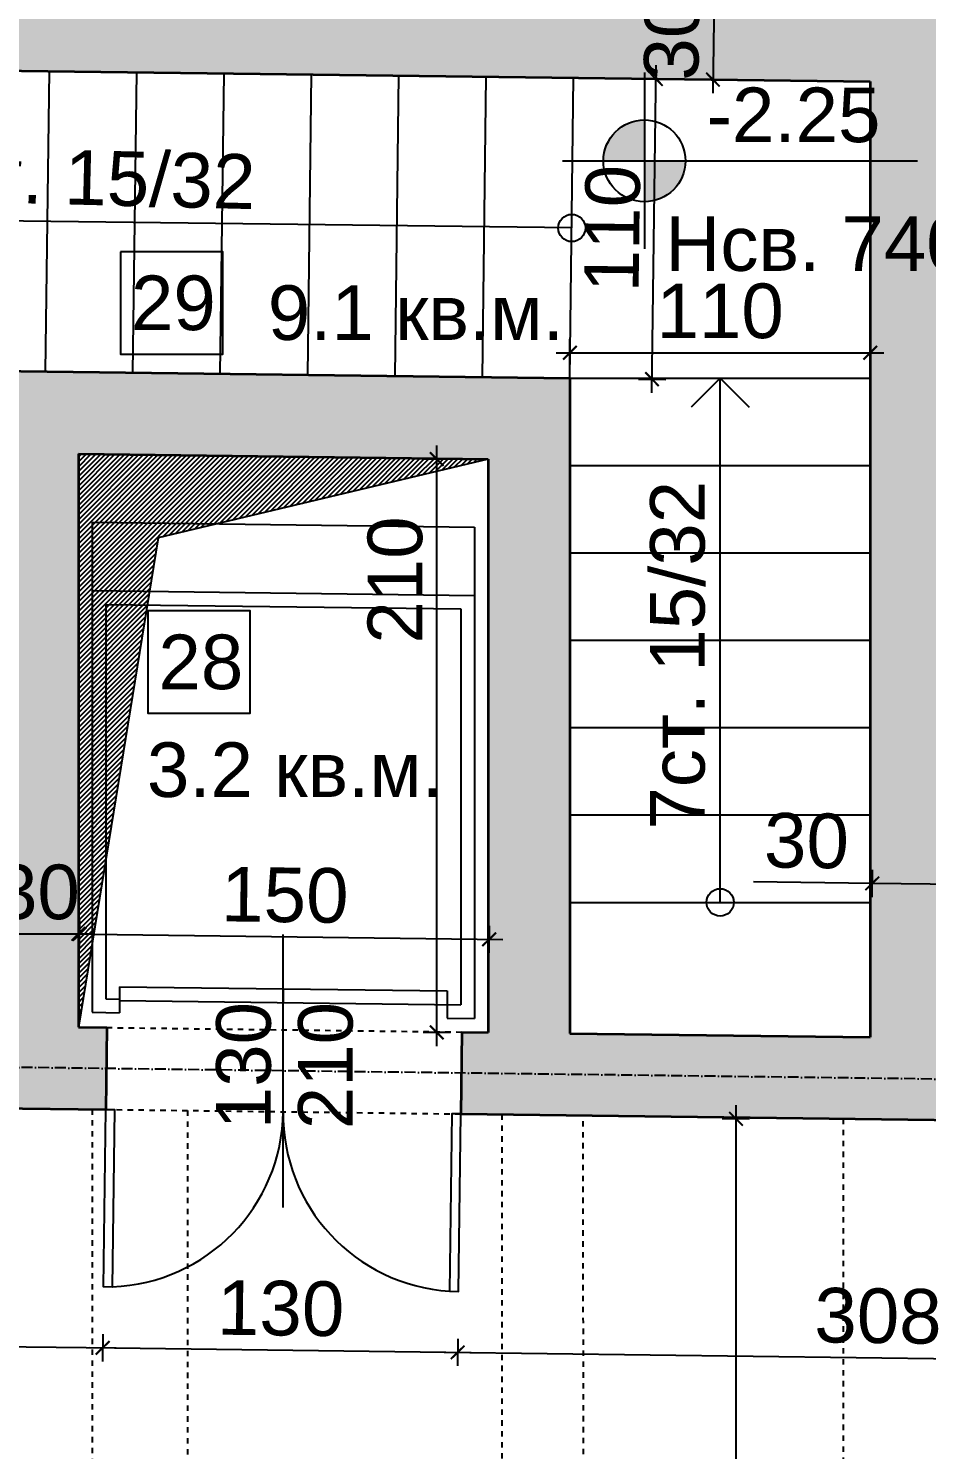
# Model space of a CAD drawing. Header units: inches. Extents: x -72385 to 39588, y -6525 to 66685.
# Drawn here: x -51876 to -51547, y 23364 to 23885 of the extents above; entities that cross this region are included whole.
import ezdxf

# ---------------------------------------------------------------- set-up
doc = ezdxf.new("R2010")
doc.units = ezdxf.units.IN
doc.header["$MEASUREMENT"] = 0
doc.linetypes.add('DashDot', pattern=[0.6, 0.4, -0.1, 0, -0.1])
doc.linetypes.add('Hidden', pattern=[0.4, 0.2, -0.2])
for name, color, linetype, lineweight in [('Врати', 251, 'Continuous', 25), ('Изгледни линии', 253, 'Continuous', 25), ('Надписи Hсв', 252, 'Continuous', 25), ('Надписи врати', 252, 'Continuous', 25), ('Надписи коти вътрешни', 252, 'Continuous', 25), ('Надписи нива', 252, 'Continuous', 25), ('Надписи номера на пом.', 252, 'Continuous', 25), ('Надписи площ', 252, 'Continuous', 25), ('Оси', 252, 'DashDot', 25), ('Пунктир', 253, 'Hidden', 25), ('Разрезни линии', 7, 'Continuous', 35), ('Щрих стени', 254, 'Continuous', 25)]:
    doc.layers.add(name, color=color, linetype=linetype, lineweight=lineweight)
doc.styles.add('Arial Regular', font='arial.ttf')
doc.styles.get("Standard").update_dxf_attribs({"font": 'arial.ttf'})
doc.dimstyles.new('Annotative', dxfattribs={"dimscale": 0, "dimtxt": 20, "dimasz": 5, "dimexe": 5, "dimexo": 5, "dimgap": 5, "dimtad": 1, "dimdec": 0, "dimzin": 0, "dimdsep": 46, "dimtxsty": 'Standard', "dimblk": 'ARCHTICK', "dimcen": 5, "dimdle": 5, "dimadec": 0, "dimazin": 0, "dimtfac": 1, "dimtdec": 0, "dimtofl": 0, "dimtmove": 0, "dimatfit": 3, "dimldrblk": 'ARCHTICK', "dimfxl": 5, "dimfxlon": 1, "dimtolj": 1, "dimtzin": 0, "dimarcsym": 1})

# ---------------------------------------------------------------- blocks, each defined once
blk = doc.blocks.new('_ArchTick')
at = {"color": 0, "linetype": 'ByBlock', "const_width": 0.15}
blk.add_lwpolyline([(-0.5, -0.5), (0.5, 0.5)], dxfattribs=at)
blk = doc.blocks.new('*D8170')
at = {"layer": 'Defpoints', "color": 0, "ltscale": 50, "transparency": 16777216}
for p in [(-51567.34, 23766.12), (-51677.34, 23756.81), (-51567.34, 23756.81)]:
    blk.add_point(p, dxfattribs=at)
at = {"layer": 'Надписи коти вътрешни', "color": 0, "lineweight": -2, "ltscale": 50, "transparency": 16777216}
for p, q in [((-51677.34, 23761.81), (-51677.34, 23771.12)), ((-51567.34, 23761.81), (-51567.34, 23771.12)), ((-51682.34, 23766.12), (-51562.34, 23766.12))]:
    blk.add_line(p, q, dxfattribs=at)
at = {"layer": 'Надписи коти вътрешни', "color": 0, "lineweight": -2, "ltscale": 50, "transparency": 16777216, "xscale": 5, "yscale": 5, "zscale": 5, "rotation": 180}
blk.add_blockref('_ArchTick', (-51677.34, 23766.12), dxfattribs=at)
at = {"layer": 'Надписи коти вътрешни', "color": 0, "lineweight": -2, "ltscale": 50, "transparency": 16777216, "xscale": 5, "yscale": 5, "zscale": 5}
blk.add_blockref('_ArchTick', (-51567.34, 23766.12), dxfattribs=at)
at = {"layer": 'Надписи коти вътрешни', "color": 0, "ltscale": 50, "transparency": 16777216, "insert": (-51622.34, 23781.33), "char_height": 20, "attachment_point": 5}
blk.add_mtext('\\A1;110', dxfattribs=at)
blk = doc.blocks.new('*D2551')
at = {"layer": 'Defpoints', "color": 0, "ltscale": 50, "transparency": 16777216}
for p in [(-51675.98, 23866.8), (-51645.86, 23866.42), (-51677.38, 23756.81)]:
    blk.add_point(p, dxfattribs=at)
at = {"layer": 'Надписи коти вътрешни', "color": 0, "lineweight": -2, "ltscale": 50, "transparency": 16777216}
for p, q in [((-51647.33, 23751.43), (-51645.8, 23871.42)), ((-51650.86, 23866.48), (-51640.86, 23866.36)), ((-51652.26, 23756.49), (-51642.26, 23756.37))]:
    blk.add_line(p, q, dxfattribs=at)
at = {"layer": 'Надписи коти вътрешни', "color": 0, "lineweight": -2, "ltscale": 50, "transparency": 16777216, "xscale": 5, "yscale": 5, "zscale": 5}
for p, rotation in [((-51645.86, 23866.42), 89.27062865254797), ((-51647.26, 23756.43), 269.270628652548)]:
    blk.add_blockref('_ArchTick', p, dxfattribs=dict(at, rotation=rotation))
at = {"layer": 'Надписи коти вътрешни', "color": 0, "ltscale": 50, "transparency": 16777216, "insert": (-51661.77, 23811.62), "char_height": 20, "attachment_point": 5, "rotation": 89.2706}
blk.add_mtext('\\A1;110', dxfattribs=at)
blk = doc.blocks.new('*D2559')
at = {"layer": 'Defpoints', "color": 0, "ltscale": 50, "transparency": 16777216}
for p in [(-51957.34, 23490.36), (-51847.34, 23488.95), (-51848.45, 23401.65)]:
    blk.add_point(p, dxfattribs=at)
at = {"layer": 'Надписи коти вътрешни', "color": 0, "lineweight": -2, "ltscale": 50, "transparency": 16777216}
for p, q in [((-51958.39, 23408.05), (-51958.51, 23398.05)), ((-51848.39, 23406.65), (-51848.51, 23396.65)), ((-51963.45, 23403.11), (-51843.45, 23401.59))]:
    blk.add_line(p, q, dxfattribs=at)
at = {"layer": 'Надписи коти вътрешни', "color": 0, "lineweight": -2, "ltscale": 50, "transparency": 16777216, "xscale": 5, "yscale": 5, "zscale": 5}
for p, rotation in [((-51958.45, 23403.05), 179.2706286525482), ((-51848.45, 23401.65), 359.2706286525482)]:
    blk.add_blockref('_ArchTick', p, dxfattribs=dict(at, rotation=rotation))
at = {"layer": 'Надписи коти вътрешни', "color": 0, "ltscale": 50, "transparency": 16777216, "insert": (-51903.26, 23417.56), "char_height": 20, "attachment_point": 5, "rotation": 359.2706}
blk.add_mtext('\\A1;110', dxfattribs=at)
blk = doc.blocks.new('*D2560')
at = {"layer": 'Defpoints', "color": 0, "ltscale": 50, "transparency": 16777216}
for p in [(-51847.34, 23488.95), (-51717.34, 23487.3), (-51718.45, 23399.99)]:
    blk.add_point(p, dxfattribs=at)
at = {"layer": 'Надписи коти вътрешни', "color": 0, "lineweight": -2, "ltscale": 50, "transparency": 16777216}
for p, q in [((-51848.39, 23406.65), (-51848.51, 23396.65)), ((-51718.39, 23404.99), (-51718.51, 23395)), ((-51853.45, 23401.71), (-51713.45, 23399.93))]:
    blk.add_line(p, q, dxfattribs=at)
at = {"layer": 'Надписи коти вътрешни', "color": 0, "lineweight": -2, "ltscale": 50, "transparency": 16777216, "xscale": 5, "yscale": 5, "zscale": 5}
for p, rotation in [((-51848.45, 23401.65), 179.270628652543), ((-51718.45, 23399.99), 359.2706286525431)]:
    blk.add_blockref('_ArchTick', p, dxfattribs=dict(at, rotation=rotation))
at = {"layer": 'Надписи коти вътрешни', "color": 0, "ltscale": 50, "transparency": 16777216, "insert": (-51783.26, 23416.04), "char_height": 20, "attachment_point": 5, "rotation": 359.2706}
blk.add_mtext('\\A1;130', dxfattribs=at)
blk = doc.blocks.new('*D2561')
at = {"layer": 'Defpoints', "color": 0, "ltscale": 50, "transparency": 16777216}
for p in [(-51717.34, 23487.3), (-51409.84, 23483.39), (-51410.95, 23396.08)]:
    blk.add_point(p, dxfattribs=at)
at = {"layer": 'Надписи коти вътрешни', "color": 0, "lineweight": -2, "ltscale": 50, "transparency": 16777216}
for p, q in [((-51718.39, 23404.99), (-51718.51, 23395)), ((-51723.45, 23400.06), (-51405.95, 23396.02)), ((-51410.89, 23401.08), (-51411.01, 23391.08))]:
    blk.add_line(p, q, dxfattribs=at)
at = {"layer": 'Надписи коти вътрешни', "color": 0, "lineweight": -2, "ltscale": 50, "transparency": 16777216, "xscale": 5, "yscale": 5, "zscale": 5}
for p, rotation in [((-51718.45, 23399.99), 179.270628652552), ((-51410.95, 23396.08), 359.270628652552)]:
    blk.add_blockref('_ArchTick', p, dxfattribs=dict(at, rotation=rotation))
at = {"layer": 'Надписи коти вътрешни', "color": 0, "ltscale": 50, "transparency": 16777216, "insert": (-51564.51, 23413.25), "char_height": 20, "attachment_point": 5, "rotation": 359.2706}
blk.add_mtext('\\A1;308', dxfattribs=at)
blk = doc.blocks.new('*D7339')
at = {"layer": 'Defpoints', "color": 0, "ltscale": 50, "transparency": 16777216}
for p in [(-51577.34, 23485.52), (-51616.54, 23045.48), (-51577.34, 23045.48)]:
    blk.add_point(p, dxfattribs=at)
at = {"layer": 'Надписи коти вътрешни', "color": 0, "lineweight": -2, "ltscale": 50, "transparency": 16777216}
for p, q in [((-51616.54, 23490.52), (-51616.54, 23040.48)), ((-51611.54, 23485.52), (-51621.54, 23485.52)), ((-51611.54, 23045.48), (-51621.54, 23045.48))]:
    blk.add_line(p, q, dxfattribs=at)
at = {"layer": 'Надписи коти вътрешни', "color": 0, "lineweight": -2, "ltscale": 50, "transparency": 16777216, "xscale": 5, "yscale": 5, "zscale": 5}
for p, rotation in [((-51616.54, 23485.52), 90), ((-51616.54, 23045.48), 270)]:
    blk.add_blockref('_ArchTick', p, dxfattribs=dict(at, rotation=rotation))
at = {"layer": 'Надписи коти вътрешни', "color": 0, "ltscale": 50, "transparency": 16777216, "insert": (-51631.76, 23265.5), "char_height": 20, "attachment_point": 5, "rotation": 90}
blk.add_mtext('\\A1;440', dxfattribs=at)
blk = doc.blocks.new('*D7333')
at = {"layer": 'Defpoints', "color": 0, "ltscale": 10, "transparency": 16777216}
for p in [(-51857.34, 23553.28), (-51887.34, 23519.47), (-51857.34, 23519.47)]:
    blk.add_point(p, dxfattribs=at)
at = {"layer": 'Надписи коти вътрешни', "color": 0, "lineweight": -2, "ltscale": 10, "transparency": 16777216}
for p, q in [((-51887.34, 23548.28), (-51887.34, 23558.28)), ((-51857.34, 23548.28), (-51857.34, 23558.28)), ((-51892.34, 23553.28), (-51852.34, 23553.28))]:
    blk.add_line(p, q, dxfattribs=at)
at = {"layer": 'Надписи коти вътрешни', "color": 0, "lineweight": -2, "ltscale": 10, "transparency": 16777216, "xscale": 5, "yscale": 5, "zscale": 5, "rotation": 180}
blk.add_blockref('_ArchTick', (-51887.34, 23553.28), dxfattribs=at)
at = {"layer": 'Надписи коти вътрешни', "color": 0, "lineweight": -2, "ltscale": 10, "transparency": 16777216, "xscale": 5, "yscale": 5, "zscale": 5}
blk.add_blockref('_ArchTick', (-51857.34, 23553.28), dxfattribs=at)
at = {"layer": 'Надписи коти вътрешни', "color": 0, "ltscale": 10, "transparency": 16777216, "insert": (-51872.34, 23568.5), "char_height": 20, "attachment_point": 5}
blk.add_mtext('\\A1;30', dxfattribs=at)
blk = doc.blocks.new('*D7334')
at = {"layer": 'Defpoints', "color": 0, "ltscale": 10, "transparency": 16777216}
for p in [(-51566.62, 23571.76), (-51567.34, 23515.39), (-51537.34, 23515.01)]:
    blk.add_point(p, dxfattribs=at)
at = {"layer": 'Надписи коти вътрешни', "color": 0, "lineweight": -2, "ltscale": 10, "transparency": 16777216}
for p, q in [((-51566.68, 23566.76), (-51566.56, 23576.76)), ((-51536.68, 23566.38), (-51536.56, 23576.38)), ((-51566.62, 23571.76), (-51610.18, 23572.31)), ((-51531.62, 23571.31), (-51566.62, 23571.76))]:
    blk.add_line(p, q, dxfattribs=at)
at = {"layer": 'Надписи коти вътрешни', "color": 0, "lineweight": -2, "ltscale": 10, "transparency": 16777216, "xscale": 5, "yscale": 5, "zscale": 5}
for p, rotation in [((-51566.62, 23571.76), 179.2706286525673), ((-51536.62, 23571.38), 359.2706286525673)]:
    blk.add_blockref('_ArchTick', p, dxfattribs=dict(at, rotation=rotation))
at = {"layer": 'Надписи коти вътрешни', "color": 0, "ltscale": 10, "transparency": 16777216, "insert": (-51590.71, 23587.29), "char_height": 20, "attachment_point": 5, "rotation": 359.2706}
blk.add_mtext('\\A1;30', dxfattribs=at)
blk = doc.blocks.new('*D7337')
at = {"layer": 'Defpoints', "color": 0, "ltscale": 10, "transparency": 16777216}
for p in [(-51567.34, 23895.42), (-51624.97, 23866.15), (-51567.72, 23865.43)]:
    blk.add_point(p, dxfattribs=at)
at = {"layer": 'Надписи коти вътрешни', "color": 0, "lineweight": -2, "ltscale": 10, "transparency": 16777216}
for p, q in [((-51624.52, 23901.15), (-51625.03, 23861.16)), ((-51619.59, 23896.09), (-51629.58, 23896.22)), ((-51619.97, 23866.09), (-51629.97, 23866.22))]:
    blk.add_line(p, q, dxfattribs=at)
at = {"layer": 'Надписи коти вътрешни', "color": 0, "lineweight": -2, "ltscale": 10, "transparency": 16777216, "xscale": 5, "yscale": 5, "zscale": 5}
for p, rotation in [((-51624.59, 23896.15), 89.27062865254923), ((-51624.97, 23866.15), 269.2706286525492)]:
    blk.add_blockref('_ArchTick', p, dxfattribs=dict(at, rotation=rotation))
at = {"layer": 'Надписи коти вътрешни', "color": 0, "ltscale": 10, "transparency": 16777216, "insert": (-51639.99, 23881.35), "char_height": 20, "attachment_point": 5, "rotation": 89.2706}
blk.add_mtext('\\A1;30', dxfattribs=at)
blk = doc.blocks.new('*D8313')
at = {"layer": 'Defpoints', "color": 0, "ltscale": 10, "transparency": 16777216}
for p in [(-51706.9, 23551.27), (-51857.34, 23519.08), (-51707.34, 23517.17)]:
    blk.add_point(p, dxfattribs=at)
at = {"layer": 'Надписи коти вътрешни', "color": 0, "lineweight": -2, "ltscale": 10, "transparency": 16777216}
for p, q in [((-51856.97, 23548.18), (-51856.84, 23558.18)), ((-51706.97, 23546.27), (-51706.84, 23556.27)), ((-51861.9, 23553.24), (-51701.9, 23551.21))]:
    blk.add_line(p, q, dxfattribs=at)
at = {"layer": 'Надписи коти вътрешни', "color": 0, "lineweight": -2, "ltscale": 10, "transparency": 16777216, "xscale": 5, "yscale": 5, "zscale": 5}
for p, rotation in [((-51856.9, 23553.18), 179.2706286525115), ((-51706.9, 23551.27), 359.2706286525115)]:
    blk.add_blockref('_ArchTick', p, dxfattribs=dict(at, rotation=rotation))
at = {"layer": 'Надписи коти вътрешни', "color": 0, "ltscale": 10, "transparency": 16777216, "insert": (-51781.71, 23567.43), "char_height": 20, "attachment_point": 5, "rotation": 359.2706}
blk.add_mtext('\\A1;150', dxfattribs=at)
blk = doc.blocks.new('*D8314')
at = {"layer": 'Defpoints', "color": 0, "ltscale": 10, "transparency": 16777216}
for p in [(-51726.09, 23727.19), (-51707.34, 23727.19), (-51707.34, 23517.17)]:
    blk.add_point(p, dxfattribs=at)
at = {"layer": 'Надписи коти вътрешни', "color": 0, "lineweight": -2, "ltscale": 10, "transparency": 16777216}
for p, q in [((-51726.09, 23512.17), (-51726.09, 23732.19)), ((-51721.09, 23727.19), (-51731.09, 23727.19)), ((-51721.09, 23517.17), (-51731.09, 23517.17))]:
    blk.add_line(p, q, dxfattribs=at)
at = {"layer": 'Надписи коти вътрешни', "color": 0, "lineweight": -2, "ltscale": 10, "transparency": 16777216, "xscale": 5, "yscale": 5, "zscale": 5}
for p, rotation in [((-51726.09, 23727.19), 90), ((-51726.09, 23517.17), 270)]:
    blk.add_blockref('_ArchTick', p, dxfattribs=dict(at, rotation=rotation))
at = {"layer": 'Надписи коти вътрешни', "color": 0, "ltscale": 10, "transparency": 16777216, "insert": (-51741.3, 23682.88), "char_height": 20, "attachment_point": 5, "rotation": 90}
blk.add_mtext('\\A1;210', dxfattribs=at)

msp = doc.modelspace()

# ---------------------------------------------------------------- hatches: boundary and pattern name
at = {"layer": 'Изгледни линии', "ltscale": 10}
h = msp.add_hatch(dxfattribs=at)
h.set_pattern_fill('ANSI31', color=256, scale=10)
h.set_pattern_definition([(45, (1500, 0), (-0.883883476, 0.883883476), [])])
h.paths.add_polyline_path([(-51707.34, 23727.19), (-51857.34, 23729.1), (-51857.34, 23519.08), (-51828.09, 23698.34)])
at = {"layer": 'Надписи нива', "ltscale": 50}
h = msp.add_hatch(color=256, dxfattribs=at)
h.dxf.hatch_style = 1
h.paths.add_polyline_path([(-51650.07, 23821.4, 0.414214), (-51635.07, 23836.4), (-51650.07, 23836.4)])
h.paths.add_polyline_path([(-51650.07, 23836.4), (-51650.07, 23851.4, 0.414214), (-51665.07, 23836.4)])
at = {"layer": 'Щрих стени', "ltscale": 10}
h = msp.add_hatch(color=256, dxfattribs=at)
h.dxf.hatch_style = 1
h.paths.add_polyline_path([(-51702.34, 24104.66), (-51802.34, 24105.93), (-51802.34, 24120.93), (-52317.34, 24127.49), (-52317.34, 24077.49), (-52272.34, 24076.91), (-52272.34, 24091.91), (-51702.34, 24084.66)])
h.paths.add_polyline_path([(-52257.34, 23904.21), (-52272.34, 23904.4), (-52272.34, 24016.91), (-52317.34, 24017.48), (-52317.34, 23319.92), (-52282.34, 23319.48), (-52282.34, 23494.49), (-52262.34, 23494.24), (-52262.34, 23544.24), (-52272.34, 23544.37), (-52272.34, 23874.4), (-52257.34, 23874.21)])
h.paths.add_polyline_path([(-51677.34, 23756.81), (-52152.34, 23762.86), (-52152.34, 23492.84), (-52057.33, 23491.63), (-52056.95, 23521.63), (-52122.34, 23522.46), (-52122.34, 23732.48), (-51887.34, 23729.48), (-51887.34, 23519.47), (-51956.95, 23520.35), (-51957.33, 23490.35), (-51847.34, 23488.95), (-51846.96, 23518.95), (-51857.34, 23519.08), (-51857.34, 23729.1), (-51707.34, 23727.19), (-51707.34, 23517.17), (-51716.96, 23517.3), (-51717.34, 23487.3), (-51409.84, 23483.39), (-51409.84, 23453.33), (-51397.34, 23453.17), (-51397.34, 23428.17), (-51367.34, 23427.79), (-51367.34, 23452.79), (-51359.84, 23452.7), (-51359.84, 23482.75), (-51169.84, 23480.33), (-51169.84, 23510.33), (-51329.81, 23512.37), (-51329.81, 23542.32), (-51409.84, 23543.34), (-51409.84, 23513.39), (-51537.34, 23515.01), (-51537.34, 24082.56), (-51402.34, 24080.84), (-51402.34, 24035.83), (-51367.34, 24035.39), (-51367.34, 24115.4), (-51612.34, 24118.51), (-51612.34, 24083.51), (-51567.34, 24082.94), (-51567.34, 23895.42), (-52157.34, 23902.93), (-52157.34, 23872.93), (-51567.34, 23865.42), (-51567.34, 23515.39), (-51677.34, 23516.79)])
h.paths.add_polyline_path([(-51067.34, 24111.58), (-51102.34, 24112.02), (-51102.34, 24077.02), (-51067.34, 24076.57)])
h.paths.add_polyline_path([(-50767.34, 24107.76), (-50802.34, 24108.2), (-50802.34, 24028.2), (-50799.84, 24028.16), (-50799.84, 23928.16), (-50769.84, 23927.77), (-50769.84, 24027.78), (-50767.34, 24027.75)])
h.paths.add_polyline_path([(-49559.84, 23489.84), (-49559.84, 23519.79), (-49609.84, 23520.43), (-49609.84, 23490.47), (-50159.84, 23497.47), (-50159.84, 23527.43), (-50209.84, 23528.06), (-50209.84, 23498.11), (-50759.84, 23505.11), (-50759.84, 23535.07), (-50769.84, 23535.19), (-50769.84, 23837.77), (-50799.84, 23838.15), (-50799.84, 23535.58), (-50809.84, 23535.7), (-50809.84, 23505.75), (-51009.84, 23508.3), (-51009.84, 23478.29), (-50809.84, 23475.75), (-50809.84, 23445.7), (-50759.84, 23445.06), (-50759.84, 23475.11), (-50209.84, 23468.11), (-50209.84, 23438.06), (-50159.84, 23437.42), (-50159.84, 23467.47), (-49634.84, 23460.79), (-49634.84, 23430.74), (-49609.84, 23430.42), (-49559.84, 23429.78), (-49559.84, 23459.83), (-49009.84, 23452.83), (-49009.84, 23422.78), (-48999.84, 23422.65), (-48999.84, 23397.65), (-48969.84, 23397.27), (-48969.84, 23422.27), (-48959.84, 23422.14), (-48959.84, 23452.2), (-48409.84, 23445.19), (-48409.84, 23415.14), (-48359.84, 23414.51), (-48359.84, 23444.56), (-48134.84, 23441.69), (-48134.84, 23471.69), (-48359.84, 23474.56), (-48359.84, 23504.51), (-48409.84, 23505.15), (-48409.84, 23475.2), (-48959.84, 23482.2), (-48959.84, 23512.15), (-49009.84, 23512.79), (-49009.84, 23482.83)])
h.paths.add_polyline_path([(-52517.34, 23279.72), (-52527.34, 23279.72), (-52527.34, 23259.72), (-52517.34, 23259.72)])
h.paths.add_polyline_path([(-52517.34, 23059.72), (-52527.34, 23059.72), (-52527.34, 23039.72), (-52517.34, 23039.72)])
h.paths.add_polyline_path([(-52267.34, 23054.27), (-52317.34, 23054.9), (-52317.34, 23019.9), (-52282.34, 23019.45), (-52282.34, 23024.45), (-52267.34, 23024.26)])
h.paths.add_polyline_path([(-51517.34, 23044.72), (-52167.34, 23052.99), (-52167.34, 23022.99), (-52007.34, 23020.95), (-52007.34, 22323.4), (-52152.34, 22325.24), (-52152.34, 22290.24), (-51967.34, 22287.88), (-51967.34, 22322.89), (-51977.34, 22323.02), (-51977.34, 22670.54), (-51699.84, 22667.01), (-51699.84, 22319.48), (-51702.34, 22284.51), (-51667.34, 22284.07), (-51667.34, 22319.07), (-51669.84, 22319.1), (-51669.84, 22696.63), (-51977.34, 22700.55), (-51977.34, 23020.57), (-51517.34, 23014.72)])
h.paths.add_polyline_path([(-52282.34, 22754.45), (-52317.34, 22754.9), (-52317.34, 22292.34), (-52252.34, 22291.51), (-52252.34, 22326.52), (-52282.34, 22326.9)])
h.paths.add_polyline_path([(-51367.34, 22852.79), (-51347.34, 22852.54), (-51347.34, 22892.54), (-51367.34, 22892.8), (-51367.34, 23182.82), (-51162.34, 23180.21), (-51162.34, 23210.21), (-51367.34, 23212.82), (-51367.34, 23277.78), (-51397.34, 23278.16), (-51397.34, 23043.19), (-51417.34, 23043.44), (-51417.34, 23013.44), (-51397.34, 23013.19), (-51397.34, 22943.18), (-51409.84, 22943.34), (-51409.84, 22853.33), (-51397.34, 22853.17), (-51397.34, 22360.63), (-51402.34, 22360.7), (-51402.34, 22280.69), (-51367.34, 22280.25)])

# ---------------------------------------------------------------- linework, layer by layer
at = {"layer": 'Врати', "ltscale": 50}
for points in [[(-51847.34, 23488.95), (-51844.09, 23488.91), (-51844.91, 23423.91), (-51848.16, 23423.95)], [(-51717.34, 23487.3), (-51720.59, 23487.34), (-51721.41, 23422.34), (-51718.16, 23422.3)]]:
    msp.add_lwpolyline(points, close=True, dxfattribs=at)
for centre, start, end in [((-51847.34, 23488.95), 272.1366, 359.2706), ((-51717.34, 23487.3), 179.2706, 266.4046)]:
    msp.add_arc(centre, 65.01, start, end, dxfattribs=at)
at = {"layer": 'Изгледни линии', "ltscale": 50}
for p, q in [((-51869.36, 23759.26), (-51867.96, 23869.25)), ((-51837.36, 23758.85), (-51835.96, 23868.84)), ((-51805.37, 23758.44), (-51803.97, 23868.43)), ((-51773.37, 23758.03), (-51771.97, 23868.03)), ((-51741.37, 23757.63), (-51739.97, 23867.62)), ((-51709.38, 23757.22), (-51707.97, 23867.21)), ((-51677.38, 23756.81), (-51675.98, 23866.8)), ((-51677.34, 23756.81), (-51567.34, 23756.81)), ((-51677.34, 23724.81), (-51567.34, 23724.81)), ((-51677.34, 23692.81), (-51567.34, 23692.81)), ((-51677.34, 23660.81), (-51567.34, 23660.81)), ((-51677.34, 23628.81), (-51567.34, 23628.81)), ((-51677.34, 23596.81), (-51567.34, 23596.81)), ((-51677.34, 23564.81), (-51567.34, 23564.81))]:
    msp.add_line(p, q, dxfattribs=at)
at = {"layer": 'Изгледни линии', "ltscale": 10}
for p, q in [((-51852.34, 23704.02), (-51852.34, 23524.53)), ((-51852.34, 23704.02), (-51712.34, 23702.24)), ((-51712.34, 23702.24), (-51712.34, 23522.24)), ((-51852.34, 23679.02), (-51712.34, 23677.24)), ((-51847.34, 23673.96), (-51847.34, 23529.47)), ((-51847.34, 23673.96), (-51717.34, 23672.3)), ((-51717.34, 23672.3), (-51717.34, 23527.3)), ((-51842.34, 23533.89), (-51842.34, 23524.4)), ((-51842.34, 23533.89), (-51722.34, 23532.37)), ((-51847.34, 23529.47), (-51842.34, 23529.4)), ((-51842.34, 23528.89), (-51717.34, 23527.3)), ((-51782.34, 23533.13), (-51782.34, 23528.13)), ((-51722.34, 23532.37), (-51722.34, 23522.37)), ((-51852.34, 23524.53), (-51842.34, 23524.4)), ((-51722.34, 23522.37), (-51712.34, 23522.24))]:
    msp.add_line(p, q, dxfattribs=at)
msp.add_lwpolyline([(-51707.34, 23727.19), (-51828.09, 23698.34), (-51857.34, 23519.08)], dxfattribs=at)
at = {"layer": 'Надписи врати', "ltscale": 50}
msp.add_line((-51782.38, 23453.05), (-51782.38, 23553.05), dxfattribs=at)
at = {"layer": 'Надписи нива', "ltscale": 50}
for p, q in [((-51650.07, 23868.72), (-51650.07, 23804.21)), ((-51680.07, 23836.4), (-51550.07, 23836.4)), ((-51676.68, 23811.81), (-52124.64, 23817.51)), ((-51622.34, 23756.81), (-51632.94, 23746.21)), ((-51622.34, 23564.81), (-51622.34, 23756.81)), ((-51622.34, 23756.81), (-51611.73, 23746.21))]:
    msp.add_line(p, q, dxfattribs=at)
for centre, radius in [((-51650.07, 23836.4), 15), ((-51676.68, 23811.81), 5), ((-51622.34, 23564.81), 5)]:
    msp.add_circle(centre, radius, dxfattribs=at)
at = {"layer": 'Надписи номера на пом.', "ltscale": 50}
for points in [[(-51841.94, 23803.09), (-51841.94, 23765.59), (-51804.44, 23765.59), (-51804.44, 23803.09)], [(-51831.88, 23671.57), (-51831.88, 23634.07), (-51794.38, 23634.07), (-51794.38, 23671.57)]]:
    msp.add_lwpolyline(points, close=True, dxfattribs=at)
at = {"layer": 'Оси', "ltscale": 10}
msp.add_line((-39839.84, 23351.09), (-52799.84, 23516.08), dxfattribs=at)
at = {"layer": 'Пунктир', "ltscale": 10}
for p, q in [((-51846.96, 23518.95), (-51716.96, 23517.3)), ((-51852.34, 23489.02), (-51852.34, 23048.98)), ((-51847.34, 23488.95), (-51717.34, 23487.3)), ((-51817.34, 23488.57), (-51817.34, 23048.54)), ((-51702.27, 23487.11), (-51702.27, 23047.07)), ((-51672.01, 23046.69), (-51672.52, 23486.73)), ((-51577.34, 23485.52), (-51577.34, 23045.48))]:
    msp.add_line(p, q, dxfattribs=at)
at = {"layer": 'Разрезни линии', "ltscale": 50}
for p, q in [((-52157.34, 23872.93), (-51567.34, 23865.42)), ((-51567.34, 23865.42), (-51567.34, 23515.39)), ((-52152.34, 23762.86), (-51677.34, 23756.81)), ((-51677.34, 23756.81), (-51677.34, 23516.79)), ((-51857.34, 23729.1), (-51707.34, 23727.19)), ((-51857.34, 23729.1), (-51857.34, 23519.08)), ((-51707.34, 23727.19), (-51707.34, 23517.17)), ((-51857.34, 23519.08), (-51846.96, 23518.95)), ((-51846.96, 23518.95), (-51847.34, 23488.95)), ((-51716.96, 23517.3), (-51717.34, 23487.3)), ((-51716.96, 23517.3), (-51707.34, 23517.17)), ((-51677.34, 23516.79), (-51567.34, 23515.39)), ((-51957.34, 23490.36), (-51847.34, 23488.95)), ((-51717.34, 23487.3), (-51409.84, 23483.39))]:
    msp.add_line(p, q, dxfattribs=at)

# ---------------------------------------------------------------- texts
at = {"layer": 'Надписи Hсв', "ltscale": 100, "insert": (-51642.42, 23816.1), "char_height": 20, "width": 180.4891, "attachment_point": 1, "style": 'Arial Regular'}
msp.add_mtext('\\pxt8;Hсв. 740', dxfattribs=at)
at = {"layer": 'Надписи врати', "ltscale": 100, "char_height": 20, "width": 180.4891, "attachment_point": 1, "rotation": 90, "style": 'Arial Regular'}
for s, insert in [('130', (-51806.89, 23481.71)), ('210', (-51776.89, 23481.71))]:
    msp.add_mtext(s, dxfattribs=dict(at, insert=insert))
at = {"layer": 'Надписи нива', "ltscale": 100, "insert": (-51627.31, 23863.25), "char_height": 20, "width": 180.4891, "attachment_point": 1, "style": 'Arial Regular'}
msp.add_mtext('-2.25', dxfattribs=at)
at = {"layer": 'Надписи нива', "ltscale": 100, "char_height": 20, "width": 180.4891, "attachment_point": 1, "style": 'Arial Regular'}
for s, insert, rotation in [('15ст. 15/32', (-51935.49, 23842.34), 358.5413), ('7ст. 15/32', (-51647.98, 23591.45), 90)]:
    msp.add_mtext(s, dxfattribs=dict(at, insert=insert, rotation=rotation))
at = {"layer": 'Надписи номера на пом.', "ltscale": 100, "char_height": 20, "width": 180.4891, "attachment_point": 1, "style": 'Arial Regular'}
for s, insert in [('\\pxqc;29', (-51912.8, 23794.4)), ('\\pxqc;28', (-51902.74, 23662.88))]:
    msp.add_mtext(s, dxfattribs=dict(at, insert=insert))
at = {"layer": 'Надписи площ', "ltscale": 100, "char_height": 20, "width": 180.4891, "attachment_point": 1, "style": 'Arial Regular'}
for s, insert in [('9.1 кв.м.', (-51787.97, 23790.81)), ('3.2 кв.м.', (-51832.24, 23623.41))]:
    msp.add_mtext(s, dxfattribs=dict(at, insert=insert))

# ---------------------------------------------------------------- dimensions: what is measured, and where the dimension line sits
at = {"layer": 'Надписи коти вътрешни', "ltscale": 10}
for base, p1, p2, angle, picture, middle in [((-51624.97, 23866.15), (-51567.34, 23895.42), (-51567.72, 23865.43), 269.2706, '*D7337', (-51624.78, 23881.15)), ((-51857.34, 23553.28), (-51887.34, 23519.47), (-51857.34, 23519.47), 0, '*D7333', (-51872.34, 23553.28))]:
    dim = msp.add_linear_dim(base=base, p1=p1, p2=p2, angle=angle, dimstyle='Annotative', override={"dimscale": 0, "dimtix": 0, "dimtofl": 0, "dimtmove": 0, "dimatfit": 3}, dxfattribs=at)
    dim.commit()
    dim.dimension.update_dxf_attribs({"geometry": picture, "text_midpoint": middle, "dimtype": 129})
at = {"layer": 'Надписи коти вътрешни', "ltscale": 50}
for p1, p2, distance, picture, middle in [((-51677.38, 23756.81), (-51675.98, 23866.8), -30.12, '*D2551', (-51661.77, 23811.62)), ((-51957.34, 23490.36), (-51847.34, 23488.95), -87.31, '*D2559', (-51903.26, 23417.56)), ((-51847.34, 23488.95), (-51717.34, 23487.3), -87.31, '*D2560', (-51783.26, 23416.04)), ((-51717.34, 23487.3), (-51409.84, 23483.39), -87.31, '*D2561', (-51564.51, 23413.25))]:
    dim = msp.add_aligned_dim(p1=p1, p2=p2, distance=distance, dimstyle='Annotative', override={"dimscale": 0, "dimtix": 0, "dimtofl": 0, "dimtmove": 0, "dimatfit": 3}, dxfattribs=at)
    dim.commit()
    dim.dimension.update_dxf_attribs({"geometry": picture, "text_midpoint": middle})
dim = msp.add_linear_dim(base=(-51567.34, 23766.12), p1=(-51677.34, 23756.81), p2=(-51567.34, 23756.81), dimstyle='Annotative', override={"dimscale": 0, "dimtix": 0, "dimtofl": 0, "dimtmove": 0, "dimatfit": 3}, dxfattribs=at)
dim.commit()
dim.dimension.update_dxf_attribs({"geometry": '*D8170', "text_midpoint": (-51622.34, 23781.33)})
at = {"layer": 'Надписи коти вътрешни', "ltscale": 10}
dim = msp.add_linear_dim(base=(-51726.09, 23727.19), p1=(-51707.34, 23517.17), p2=(-51707.34, 23727.19), angle=90, dimstyle='Annotative', dxfattribs=at)
dim.commit()
dim.dimension.update_dxf_attribs({"geometry": '*D8314', "text_midpoint": (-51726.09, 23682.88), "dimtype": 161})
dim = msp.add_aligned_dim(p1=(-51537.34, 23515.01), p2=(-51567.34, 23515.39), distance=-56.37, dimstyle='Annotative', override={"dimscale": 0, "dimtix": 0, "dimtofl": 0, "dimtmove": 0, "dimatfit": 3}, dxfattribs=at)
dim.commit()
dim.dimension.update_dxf_attribs({"geometry": '*D7334', "text_midpoint": (-51590.71, 23587.29)})
dim = msp.add_aligned_dim(p1=(-51857.34, 23519.08), p2=(-51707.34, 23517.17), distance=34.1, dimstyle='Annotative', dxfattribs=at)
dim.commit()
dim.dimension.update_dxf_attribs({"geometry": '*D8313', "text_midpoint": (-51781.71, 23567.43)})
at = {"layer": 'Надписи коти вътрешни', "ltscale": 50}
dim = msp.add_linear_dim(base=(-51616.54, 23045.48), p1=(-51577.34, 23485.52), p2=(-51577.34, 23045.48), angle=90, dimstyle='Annotative', override={"dimscale": 0, "dimtix": 0, "dimtofl": 0, "dimtmove": 0, "dimatfit": 3}, dxfattribs=at)
dim.commit()
dim.dimension.update_dxf_attribs({"geometry": '*D7339', "text_midpoint": (-51631.76, 23265.5)})

doc.saveas('drawing.dxf')
